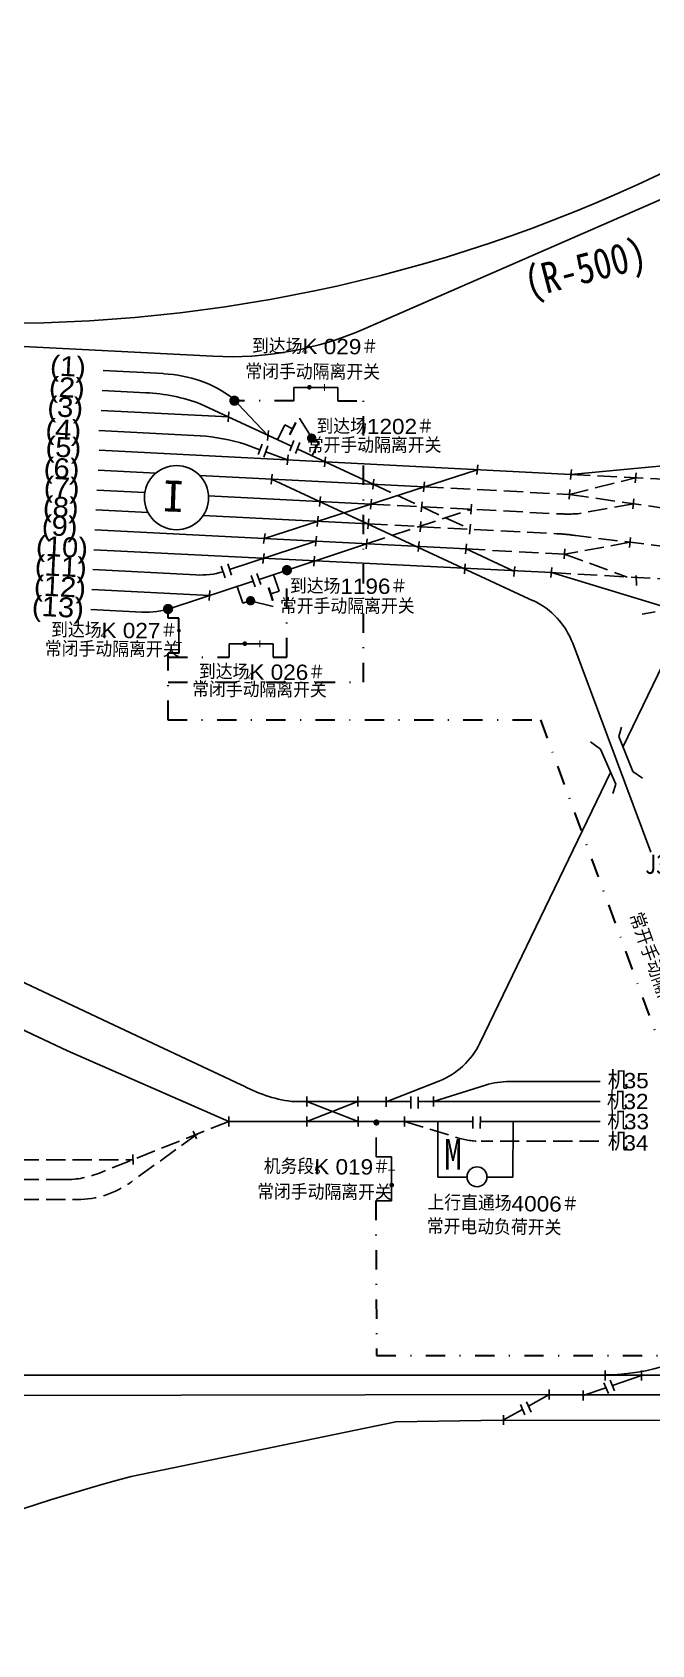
# Model space of a CAD drawing. Extents: x 3783 to 6106, y -2935 to -2515.
# Drawn here: x 4041.8 to 4105.9, y -2826.9 to -2660 of the extents above; entities that cross this region are included whole.
import ezdxf
from ezdxf.enums import TextEntityAlignment as Align

# ---------------------------------------------------------------- set-up
doc = ezdxf.new("R2010")
doc.units = 0
doc.header["$MEASUREMENT"] = 0
doc.linetypes.add('DHX3', pattern=[5, 2, -1.5, 0, -1.5])
doc.linetypes.add('XX', pattern=[5.5, 4, -1.5])
doc.layers.get('0').update_dxf_attribs({"linetype": 'CONTINUOUS'})
for name, color, linetype in [('2', 7, 'CONTINUOUS'), ('E_既有线路', 3, 'CONTINUOUS'), ('LAYER1', 1, 'CONTINUOUS'), ('ZC_站场', 7, 'CONTINUOUS'), ('设计线', 1, 'CONTINUOUS')]:
    doc.layers.add(name, color=color, linetype=linetype)
doc.styles.add('pyf', font='rs9.shx', dxfattribs={"width": 0.7, "height": 1.2, "bigfont": 'hztxt.shx'})
doc.styles.get("Standard").update_dxf_attribs({"font": 'SimSun.ttf', "width": 0.8, "height": 2.5})

msp = doc.modelspace()

# ---------------------------------------------------------------- linework, layer by layer
at = {"color": 200}
for p, q in [((4049.11, -2695.04), (4055.36, -2695.36)), ((4049.01, -2697.1), (4053.53, -2697.33)), ((4062.47, -2697.86), (4066.17, -2701.75)), ((4048.9, -2699.16), (4062.09, -2699.84)), ((4059.16, -2698.48), (4068.63, -2702.87)), ((4048.65, -2701.24), (4059.17, -2701.78)), ((4063.79, -2702.65), (4065.35, -2703.23)), ((4048.69, -2703.28), (4097.56, -2705.8)), ((4065.95, -2703.45), (4068.21, -2704.28)), ((4069.21, -2703.14), (4077.09, -2706.8)), ((4048.58, -2705.34), (4054.58, -2705.65)), ((4059.1, -2705.88), (4082.36, -2707.07)), ((4065.81, -2712.42), (4087.86, -2705.3)), ((4097.56, -2705.81), (4109.98, -2704.62)), ((4048.47, -2707.4), (4053.43, -2707.65)), ((4066.55, -2706.26), (4093.65, -2718.85)), ((4048.37, -2709.46), (4053.77, -2709.74)), ((4060.02, -2707.99), (4076.83, -2708.86)), ((4059.47, -2710.03), (4076.56, -2710.91)), ((4048.26, -2711.52), (4086.69, -2713.5)), ((4062.21, -2715.64), (4071.15, -2712.69)), ((4048.16, -2713.58), (4095.54, -2715.95)), ((4065.26, -2716.65), (4076.4, -2712.97)), ((4086.69, -2713.5), (4091.7, -2715.82)), ((4048.05, -2715.63), (4058.72, -2716.19)), ((4095.54, -2715.95), (4110.3, -2720.41)), ((4047.94, -2717.69), (4060.13, -2718.32)), ((4056.17, -2719.63), (4064.66, -2716.84)), ((4047.84, -2719.75), (4053.12, -2720.03)), ((4097.74, -2723.26), (4105.83, -2744.88))]:
    msp.add_line(p, q, dxfattribs=at)
at = {"color": 40}
for p, q in [((4070.47, -2696.79), (4068.86, -2696.79)), ((4068.86, -2696.79), (4068.86, -2698.17)), ((4070.49, -2696.79), (4072.03, -2696.79)), ((4072.05, -2696.79), (4073.4, -2696.79)), ((4073.4, -2696.79), (4073.4, -2698.17)), ((4067.92, -2700.65), (4067.16, -2702.19)), ((4068.73, -2701.07), (4067.91, -2700.67)), ((4070.75, -2702.07), (4069.45, -2699.96)), ((4071.46, -2702.42), (4070.75, -2703.86)), ((4070.78, -2702.09), (4071.46, -2702.42)), ((4067.33, -2717.87), (4066.76, -2716.15)), ((4063.57, -2719.11), (4063, -2717.39)), ((4066.46, -2718.15), (4067.33, -2717.86)), ((4064.29, -2718.87), (4063.57, -2719.11)), ((4064.32, -2718.86), (4066.73, -2719.44)), ((4056.95, -2721.96), (4056.95, -2723.19)), ((4063.79, -2723.32), (4062.17, -2723.32)), ((4062.17, -2723.32), (4062.17, -2724.7)), ((4063.81, -2723.32), (4065.34, -2723.32)), ((4065.36, -2723.32), (4066.72, -2723.32)), ((4066.72, -2723.32), (4066.72, -2724.7)), ((4070.21, -2770.15), (4070.21, -2771.19)), ((4075.48, -2770.15), (4075.48, -2771.18)), ((4083.31, -2770.15), (4083.31, -2771.18)), ((4070.21, -2772.21), (4070.21, -2773.24)), ((4075.53, -2772.21), (4075.53, -2773.24)), ((4083.76, -2778.49), (4083.78, -2772.77)), ((4091.56, -2772.76), (4091.54, -2778.51)), ((4078.98, -2776.39), (4077.38, -2776.39)), ((4078.98, -2777.75), (4078.98, -2776.39)), ((4078.98, -2779.3), (4078.98, -2777.77)), ((4078.98, -2779.32), (4078.98, -2780.94)), ((4086.8, -2778.49), (4083.76, -2778.49)), ((4091.54, -2778.51), (4088.86, -2778.5)), ((4078.98, -2780.94), (4077.35, -2780.94))]:
    msp.add_line(p, q, dxfattribs=at)
for p, q in [((4062.14, -2699.32), (4062.05, -2700.35)), ((4066.22, -2701.23), (4066.13, -2702.26)), ((4068.26, -2703.77), (4068.17, -2704.8)), ((4072.14, -2703.97), (4072.05, -2705)), ((4066.6, -2705.75), (4066.51, -2706.78)), ((4087.9, -2704.78), (4087.81, -2705.81)), ((4097.6, -2705.29), (4097.51, -2706.32)), ((4104.3, -2705.62), (4104.21, -2706.65)), ((4077.13, -2706.29), (4077.04, -2707.32)), ((4082.39, -2706.56), (4082.3, -2707.59)), ((4097.45, -2707.33), (4097.36, -2708.36)), ((4071.61, -2708.07), (4071.52, -2709.1)), ((4076.89, -2708.34), (4076.8, -2709.37)), ((4082.15, -2708.61), (4082.06, -2709.64)), ((4087.27, -2708.87), (4087.18, -2709.91)), ((4104.06, -2708.3), (4103.97, -2709.33)), ((4071.37, -2710.12), (4071.28, -2711.16)), ((4076.62, -2710.39), (4076.53, -2711.43)), ((4082.02, -2710.67), (4081.93, -2711.71)), ((4087.15, -2710.94), (4087.06, -2711.97)), ((4065.88, -2711.91), (4065.73, -2712.93)), ((4071.2, -2712.17), (4071.11, -2713.2)), ((4076.44, -2712.44), (4076.35, -2713.48)), ((4081.84, -2712.72), (4081.75, -2713.76)), ((4103.71, -2712.3), (4103.62, -2713.33)), ((4065.79, -2713.97), (4065.65, -2715)), ((4071.01, -2714.24), (4070.92, -2715.27)), ((4086.74, -2712.98), (4086.65, -2714.01)), ((4096.94, -2713.5), (4096.85, -2714.53)), ((4086.61, -2715.04), (4086.52, -2716.07)), ((4091.74, -2715.31), (4091.65, -2716.34)), ((4095.58, -2715.43), (4095.49, -2716.46)), ((4060.17, -2717.81), (4060.08, -2718.84)), ((4104.3, -2716.24), (4104.36, -2717.27)), ((4106.28, -2720.01), (4104.92, -2720.25)), ((4102.5, -2732.92), (4102.79, -2731.93)), ((4102.5, -2732.92), (4103.95, -2736.52)), ((4100.62, -2734.23), (4099.59, -2733.47)), ((4100.62, -2734.23), (4102.19, -2737.82)), ((4102.93, -2734), (4103.07, -2733.71)), ((4101.9, -2738.81), (4102.19, -2737.82)), ((4103.95, -2736.52), (4104.97, -2737.2)), ((4078.41, -2770.18), (4078.41, -2771.22)), ((4100.57, -2770.67), (4098.82, -2770.67)), ((4062.13, -2772.21), (4062.13, -2773.24)), ((4080.33, -2772.21), (4080.33, -2773.25)), ((4058.42, -2773.74), (4058.78, -2774.53)), ((4052.18, -2776.17), (4052.21, -2777.2)), ((4101.1, -2798.51), (4101.11, -2799.54)), ((4104.86, -2798.51), (4104.87, -2799.54)), ((4095.29, -2800.48), (4095.3, -2801.51)), ((4098.82, -2800.57), (4098.83, -2801.6)), ((4090.56, -2803.11), (4090.58, -2804.14))]:
    msp.add_line(p, q)
at = {"color": 0}
for p, q in [((4065.16, -2703.71), (4065.57, -2702.64)), ((4065.74, -2703.99), (4066.18, -2702.84)), ((4068.45, -2703.33), (4068.87, -2702.26)), ((4069.03, -2703.62), (4069.47, -2702.47)), ((4061.74, -2716.47), (4061.33, -2715.29)), ((4062.41, -2716.21), (4062.01, -2715.05)), ((4065.45, -2717.19), (4065.04, -2716.03)), ((4064.86, -2717.43), (4064.45, -2716.25)), ((4080.97, -2770.16), (4080.96, -2771.4)), ((4081.74, -2770.17), (4081.73, -2771.41)), ((4087.41, -2772.22), (4087.4, -2773.46)), ((4088.18, -2772.23), (4088.17, -2773.47)), ((4101.61, -2799.51), (4102.08, -2800.6)), ((4100.97, -2799.79), (4101.44, -2800.88)), ((4092.33, -2802.02), (4092.79, -2803.1)), ((4092.97, -2801.74), (4093.43, -2802.82))]:
    msp.add_line(p, q, dxfattribs=at)
at = {"linetype": 'XX', "ltscale": 0.5}
for p, q in [((4097.41, -2707.85), (4104.25, -2706.14)), ((4097.56, -2705.8), (4107.76, -2706.32)), ((4077.09, -2706.8), (4087.1, -2711.45)), ((4082.36, -2707.07), (4097.41, -2707.85)), ((4097.41, -2707.86), (4107.86, -2709.38)), ((4076.4, -2712.97), (4087.23, -2709.4)), ((4076.83, -2708.86), (4096.23, -2709.86)), ((4104.02, -2708.82), (4098.27, -2709.86)), ((4076.56, -2710.91), (4096.05, -2711.92)), ((4103.67, -2712.81), (4096.91, -2714.03)), ((4107.84, -2713.32), (4098.07, -2712.12)), ((4086.69, -2713.5), (4096.91, -2714.03)), ((4096.9, -2714.02), (4103.38, -2716.42)), ((4095.54, -2715.95), (4112.33, -2716.89)), ((4062.13, -2772.73), (4048.73, -2778.07)), ((4080.33, -2772.73), (4085.8, -2774.42)), ((4058.85, -2774.04), (4052, -2779)), ((4100.46, -2774.79), (4088.26, -2774.79)), ((4040.45, -2776.69), (4052.2, -2776.69)), ((4040.45, -2778.75), (4045.2, -2778.75)), ((4040.45, -2780.81), (4046.42, -2780.81))]:
    msp.add_line(p, q, dxfattribs=at)
at = {"color": 11}
for p, q in [((4102.93, -2734), (4109.14, -2721.16)), ((4088.12, -2764.63), (4101.66, -2736.62)), ((4028.17, -2757.29), (4045.43, -2765.43)), ((4038.61, -2757.29), (4050.26, -2762.76)), ((4050.26, -2762.76), (4063.41, -2768.94)), ((4045.43, -2765.43), (4062.13, -2772.73)), ((4083.87, -2768.57), (4078.41, -2770.7)), ((4080.96, -2770.67), (4068.6, -2770.67)), ((4075.48, -2770.67), (4070.21, -2772.73)), ((4070.21, -2770.67), (4075.53, -2772.73)), ((4087.4, -2772.73), (4062.13, -2772.73))]:
    msp.add_line(p, q, dxfattribs=at)
at = {"color": 4, "ltscale": 0.1}
for p, q in [((4088.72, -2768.98), (4083.31, -2770.67)), ((4100.57, -2768.61), (4091.2, -2768.61)), ((4100.57, -2770.67), (4081.73, -2770.67)), ((4100.57, -2772.73), (4088.17, -2772.73))]:
    msp.add_line(p, q, dxfattribs=at)
at = {"color": 5}
for p, q in [((4087.4, -2772.73), (4062.13, -2772.73)), ((4092.54, -2802.53), (4090.57, -2803.62)), ((4052.01, -2809.48), (4079.43, -2803.83)), ((4079.43, -2803.83), (4088.26, -2803.67)), ((4088.24, -2803.67), (4106.86, -2803.64))]:
    msp.add_line(p, q, dxfattribs=at)
at = {"color": 4}
msp.add_line((4100.57, -2772.73), (4088.17, -2772.73), dxfattribs=at)
at = {"color": 2, "ltscale": 0.5, "const_width": 0.528}
for points in [[(4062.44, -2698.16, 1), (4062.97, -2698.16, 1)], [(4067.88, -2715.69, 1), (4068.41, -2715.69, 1)], [(4055.57, -2719.71, 1), (4056.1, -2719.71, 1)]]:
    msp.add_lwpolyline(points, format="xyb", close=True, dxfattribs=at)
at = {"color": 40}
for points, const_width in [([(4070.35, -2696.77, 1), (4070.59, -2696.77, 1)], 0.24), ([(4070.92, -2702.14, -1), (4070.49, -2701.92, -1)], 0.48), ([(4064.15, -2718.93, -1), (4064.61, -2718.78, -1)], 0.48), ([(4056.96, -2721.85, 1), (4056.96, -2722.04, 1)], 0.192), ([(4063.66, -2723.3, 1), (4063.9, -2723.3, 1)], 0.24), ([(4079, -2779.44, -1), (4079, -2779.2, -1)], 0.24)]:
    msp.add_lwpolyline(points, format="xyb", close=True, dxfattribs=dict(at, const_width=const_width))
for points, const_width in [([(4072.03, -2696.78), (4072.03, -2696.42)], 0.12), ([(4072.03, -2696.78), (4072.03, -2697.14)], 0.12), ([(4068.75, -2701.04), (4068.43, -2701.69)], 0.24), ([(4068.75, -2701.04), (4069.07, -2700.4)], 0.24), ([(4066.47, -2718.18), (4066.24, -2717.49)], 0.24), ([(4066.47, -2718.18), (4066.69, -2718.86)], 0.24), ([(4065.34, -2723.31), (4065.34, -2722.95)], 0.12), ([(4056.95, -2723.19), (4056.66, -2723.19)], 0.096), ([(4056.95, -2723.19), (4057.24, -2723.19)], 0.096), ([(4065.34, -2723.31), (4065.34, -2723.67)], 0.12), ([(4078.99, -2777.77), (4078.63, -2777.77)], 0.12), ([(4078.99, -2777.77), (4079.35, -2777.77)], 0.12)]:
    msp.add_lwpolyline(points, dxfattribs=dict(at, const_width=const_width))
msp.add_circle((4087.83, -2778.46), 1.03, dxfattribs=at)
at = {"color": 200}
for centre, radius, start, end in [((4057.68, -2722.45), 20.72, 72.8515, 85.8584), ((4090.31, -2726.04), 7.93, 20.5199, 65.0886)]:
    msp.add_arc(centre, radius, start, end, dxfattribs=at)
at = {"color": 11}
for centre, radius, start, end in [((4080.98, -2761.18), 7.93, 291.355, 334.189), ((4070.7, -2755.7), 15.11, 241.1487, 262.0402)]:
    msp.add_arc(centre, radius, start, end, dxfattribs=at)
at = {"linetype": 'XX', "ltscale": 0.5}
for centre, end in [((4045.2, -2769.24), 291.7386), ((4046.42, -2771.3), 305.9358)]:
    msp.add_arc(centre, 9.51, 270, end, dxfattribs=at)
at = {"color": 5}
msp.add_arc((4098.55, -2985.6), 182.17, 104.8016, 119.3882, dxfattribs=at)
at = {"color": 200}
for centre, major_axis, start_param, end_param in [((4054.62, -2703.82), (-11.02, 0), 3.921129, 4.645437), ((4052.51, -2709.08), (-15.31, 0), 4.26297, 4.645437), ((4059.16, -2711.11), (6.61, 0), 4.645437, 5.078091), ((4053.56, -2714.95), (6.61, 0), 4.645437, 5.117178)]:
    msp.add_ellipse(centre, major_axis=major_axis, ratio=0.769231, start_param=start_param, end_param=end_param, dxfattribs=at)
at = {"linetype": 'XX', "ltscale": 0.5}
for centre, major_axis, start_param, end_param in [((4097.25, -2698.11), (-15.31, 0), 1.503844, 1.637154), ((4095.03, -2723.66), (-15.31, 0), 4.512127, 4.645437), ((4088.26, -2769.7), (6.61, 0), 4.329922, 4.712389)]:
    msp.add_ellipse(centre, major_axis=major_axis, ratio=0.769231, start_param=start_param, end_param=end_param, dxfattribs=at)
at = {"color": 4, "ltscale": 0.1}
msp.add_ellipse((4091.2, -2773.69), major_axis=(-6.61, 0), ratio=0.769231, start_param=-1.570796, end_param=-1.185545, dxfattribs=at)
at = {"layer": '2', "color": 200, "linetype": 'DHX3', "lineweight": 30}
for p, q in [((4068.86, -2698.17), (4062.97, -2698.16)), ((4073.4, -2698.17), (4075.84, -2698.17)), ((4076.09, -2727.27), (4076.09, -2698.16)), ((4068.14, -2724.7), (4068.14, -2715.61)), ((4055.84, -2720.65), (4055.84, -2719.71)), ((4056.95, -2720.65), (4055.84, -2720.65)), ((4055.84, -2731.19), (4055.84, -2724.29)), ((4055.84, -2724.7), (4062.17, -2724.7)), ((4066.72, -2724.7), (4068.13, -2724.7)), ((4055.84, -2727.27), (4076.09, -2727.27)), ((4055.81, -2731.19), (4094.4, -2731.19)), ((4094.4, -2731.19), (4106.55, -2764.24))]:
    msp.add_line(p, q, dxfattribs=at)
at = {"layer": '2', "color": 30, "linetype": 'DHX3', "lineweight": 30}
for p, q in [((4056.95, -2721.95), (4056.95, -2720.65)), ((4056.95, -2724.29), (4055.84, -2724.29)), ((4056.95, -2723.21), (4056.95, -2724.29))]:
    msp.add_line(p, q, dxfattribs=at)
at = {"layer": '2', "color": 11, "linetype": 'DHX3'}
msp.add_line((4077.38, -2776.39), (4077.41, -2772.84), dxfattribs=at)
at = {"layer": '2', "color": 11, "linetype": 'DHX3', "lineweight": 30}
for p, q in [((4077.35, -2780.94), (4077.43, -2796.94)), ((4077.43, -2796.94), (4179.61, -2796.94))]:
    msp.add_line(p, q, dxfattribs=at)
at = {"layer": 'E_既有线路', "const_width": 0.317}
for points in [[(4062.52, -2698.18, 1), (4062.84, -2698.18, 1)], [(4067.96, -2715.76, 1), (4068.28, -2715.76, 1)], [(4067.98, -2715.74, 1), (4068.3, -2715.74, 1)], [(4055.68, -2719.71, 1), (4056, -2719.71, 1)], [(4077.25, -2772.84, 1), (4077.57, -2772.84, 1)]]:
    msp.add_lwpolyline(points, format="xyb", close=True, dxfattribs=at)
at = {"layer": 'E_既有线路'}
msp.add_circle((4056.71, -2708.19), 3.32, dxfattribs=at)
at = {"layer": 'LAYER1', "color": 6, "linetype": 'ByBlock'}
for p, q in [((3974.75, -2798.97), (4101.15, -2798.97)), ((4095.21, -2798.97), (4120.87, -2799.01)), ((4104.87, -2799.02), (4101.85, -2800.05))]:
    msp.add_line(p, q, dxfattribs=at)
msp.add_arc((4100.81, -2776.02), 22.95, 270.7353, 304.4657, dxfattribs=at)
at = {"layer": 'ZC_站场', "color": 51}
for p, q in [((4076.23, -2690.7), (4146.5, -2660.03)), ((4038.83, -2692.44), (4060.48, -2693.56))]:
    msp.add_line(p, q, dxfattribs=at)
at = {"layer": 'ZC_站场', "color": 15}
for p, q in [((3970.05, -2801.16), (4095.3, -2801)), ((4095.3, -2801), (4093.16, -2802.18)), ((4095.3, -2801.03), (4121.45, -2801.03)), ((4101.18, -2800.28), (4098.83, -2801.08))]:
    msp.add_line(p, q, dxfattribs=at)
at = {"layer": 'ZC_站场', "color": 51}
msp.add_arc((4062.28, -2658.73), 34.88, 267.0474, 293.5736, dxfattribs=at)
at = {"layer": '设计线', "color": 30}
msp.add_arc((4038.55, -2531.63), 158.52, 269.8904, 297.1399, dxfattribs=at)

# ---------------------------------------------------------------- texts
for s, height, rotation, width, p in [('(R-500)', 3.17, 14.5724, 0.85, (4093.21, -2687.55)), ('I', 3.21, 358.0378, 1.04, (4055.18, -2709.6)), ('J3', 2, 0.0313, 0.85, (4105.22, -2747.12))]:
    msp.add_text(s, height=height, rotation=rotation, dxfattribs=dict(width=width)).set_placement(p)
at = {"style": 'pyf', "width": 1.1}
for s, height, rotation, p in [('到达场K 029＃ ', 1.585, 359.692, (4071.38, -2693.34)), ('4', 0.75, 359.8466, (4070, -2693.32)), ('(1)', 2.061, 357.0474, (4045.42, -2695.62)), ('常闭手动隔离开关 ', 1.585, 359.692, (4071.13, -2695.98)), ('(2)', 2.061, 357.0474, (4045.31, -2697.81)), ('(3)', 2.061, 357.0474, (4045.14, -2699.84)), ('(4)', 2.061, 357.0474, (4044.94, -2702.17)), ('(5)', 2.061, 357.0474, (4044.95, -2703.99)), ('(6)', 2.061, 357.0474, (4044.76, -2706.17)), ('(7)', 2.061, 357.0474, (4044.77, -2708.14)), ('(8)', 2.061, 357.0474, (4044.68, -2710.18)), ('(9)', 2.061, 357.0474, (4044.56, -2712.14)), ('(10)', 2.061, 357.0474, (4044.8, -2714.31)), ('(11)', 2.061, 357.0474, (4044.68, -2716.32)), ('(12)', 2.061, 357.0474, (4044.59, -2718.42)), ('(13)', 2.061, 357.0474, (4044.38, -2720.52)), ('到达场K 027＃ ', 1.585, 359.692, (4050.57, -2722.72)), ('常闭手动隔离开关 ', 1.585, 359.692, (4050.37, -2724.67)), ('4', 0.75, 359.8466, (4049.16, -2722.73)), ('到达场K 026＃ ', 1.585, 359.692, (4065.88, -2727.03)), ('常闭手动隔离开关 ', 1.585, 359.692, (4065.62, -2728.86)), ('4', 0.75, 359.8466, (4064.34, -2727.05)), ('常开手动隔离开关', 1.585, 289.5989, (4105.8, -2758)), ('机务段K 019＃ ', 1.585, 359.692, (4072.6, -2778.21)), ('5', 0.75, 359.8466, (4071.3, -2778.16)), ('常闭手动隔离开关 ', 1.585, 359.692, (4072.35, -2780.85))]:
    msp.add_text(s, height=height, rotation=rotation, dxfattribs=at).set_placement(p, align=Align.CENTER)
for s, p in [('到达场1202＃', (4077.28, -2701.62)), ('常开手动隔离开关', (4077.17, -2703.57)), ('到达场1196＃', (4074.53, -2718.15)), ('常开手动隔离开关', (4074.39, -2720.22))]:
    msp.add_text(s, height=1.585, dxfattribs=at).set_placement(p, align=Align.CENTER)
for s, height, p in [('机', 1.9, (4101.37, -2769.4)), ('35', 1.585, (4103.02, -2769.3)), ('机', 1.9, (4101.27, -2771.52)), ('32', 1.585, (4103, -2771.46)), ('机', 1.9, (4101.32, -2773.59)), ('33', 1.585, (4103.05, -2773.54)), ('机', 1.9, (4101.37, -2775.77)), ('34', 1.585, (4102.99, -2775.75))]:
    msp.add_text(s, height=height, dxfattribs=at).set_placement(p)
at = {"color": 40, "width": 0.85}
msp.add_text('M', height=3.17, dxfattribs=at).set_placement((4084.43, -2777.72))
at = {"style": 'pyf', "width": 1.1}
for s, p in [('上行直通场4006＃', (4082.69, -2781.92)), ('常开电动负荷开关', (4082.62, -2784.38))]:
    msp.add_text(s, height=1.585, rotation=359.3671, dxfattribs=at).set_placement(p)

doc.saveas('drawing.dxf')
